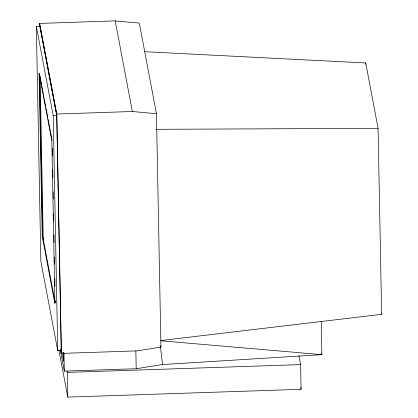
<?xml version="1.0" encoding="UTF-8"?>
<svg xmlns="http://www.w3.org/2000/svg" width="418" height="418" viewBox="0 0 418 418"><rect width="100%" height="100%" fill="white"/><g stroke="black" fill="none" stroke-linecap="round" stroke-linejoin="round"><path stroke-width="0.63" d="M63.708 353.189L63.714 354.344M63.714 353.91L63.677 354.563L63.625 354.109M39.527 74.54L42.626 235.841L55.181 302.674L55.244 300.73M39.71 26.679L39.647 23.418L115.211 20.9L139.325 23.1L156.452 113.706L160.935 347.086L136.937 350.89L61.373 353.409L60.767 350.221M60.458 350.707L64.315 371.121L136.195 368.723L162.571 364.538L321.881 354.668L321.243 321.51M161.019 340.534L381.65 314.336L378.081 128.331L365.724 62.966L144.215 51.675M36.35 26.418L39.814 26.303L56.691 115.577L53.222 115.692L36.35 26.418L40.859 261.37L57.736 350.645L61.206 350.53L60.84 348.617M39.647 23.418L56.775 114.025L132.339 111.507L156.452 113.706M63.557 353.09L63.808 353.983M62.794 352.714L62.878 357.092L63.515 357.071L63.745 358.289M67.052 371.116L67.298 372.396L300.615 364.616L301.091 389.32L67.768 397.1L58.933 350.357M156.322 129.319L378.081 128.331M161.024 340.801L321.881 354.668L321.641 353.393M381.409 313.051L381.65 314.336M298.922 355.65L300.615 364.616M300.73 387.397L301.091 389.32M115.211 20.9L132.339 111.507M160.695 345.806L160.935 347.086M39.611 74.477L41.539 84.687M41.779 85.962L43.226 93.616M43.467 94.891L44.068 98.078M44.313 99.353L45.761 107.008M46.001 108.288L47.809 117.855M48.049 119.13L48.65 122.317M48.896 123.597L50.338 131.252M50.583 132.527L52.046 140.307M62.878 357.092L63.688 361.351L63.531 353.22M60.803 349.417L61.289 351.972L56.733 114.804L39.731 24.861L39.767 26.815M160.418 346.491L162.571 364.538M63.604 353.842L63.625 354.286M63.729 353.085L63.75 353.487M63.745 353.586L63.719 353.027M63.573 353.591L63.546 353.038M63.708 352.771L63.724 353.685M365.724 62.966L365.75 64.273M135.85 350.869L136.195 368.723M67.298 372.396L67.768 397.1M63.975 353.267L64.315 371.121M63.614 352.928L63.656 354.098M63.431 352.693L63.515 357.071M56.775 114.025L61.373 353.409M53.222 115.692L57.736 350.645M52.313 148.15L52.464 155.977M52.725 169.666L52.877 177.493M53.154 191.836L53.29 199.01M53.567 213.358L53.718 221.179M53.979 234.874L54.131 242.696M54.408 257.044L54.544 264.213M54.821 278.56L54.967 286.382M40.118 77.126L43.242 239.702M43.263 241.003L43.289 242.309M39.088 74.237L42.244 236.327L54.925 303.839L51.842 140.735L39.156 73.223L39.088 74.237"/></g></svg>
